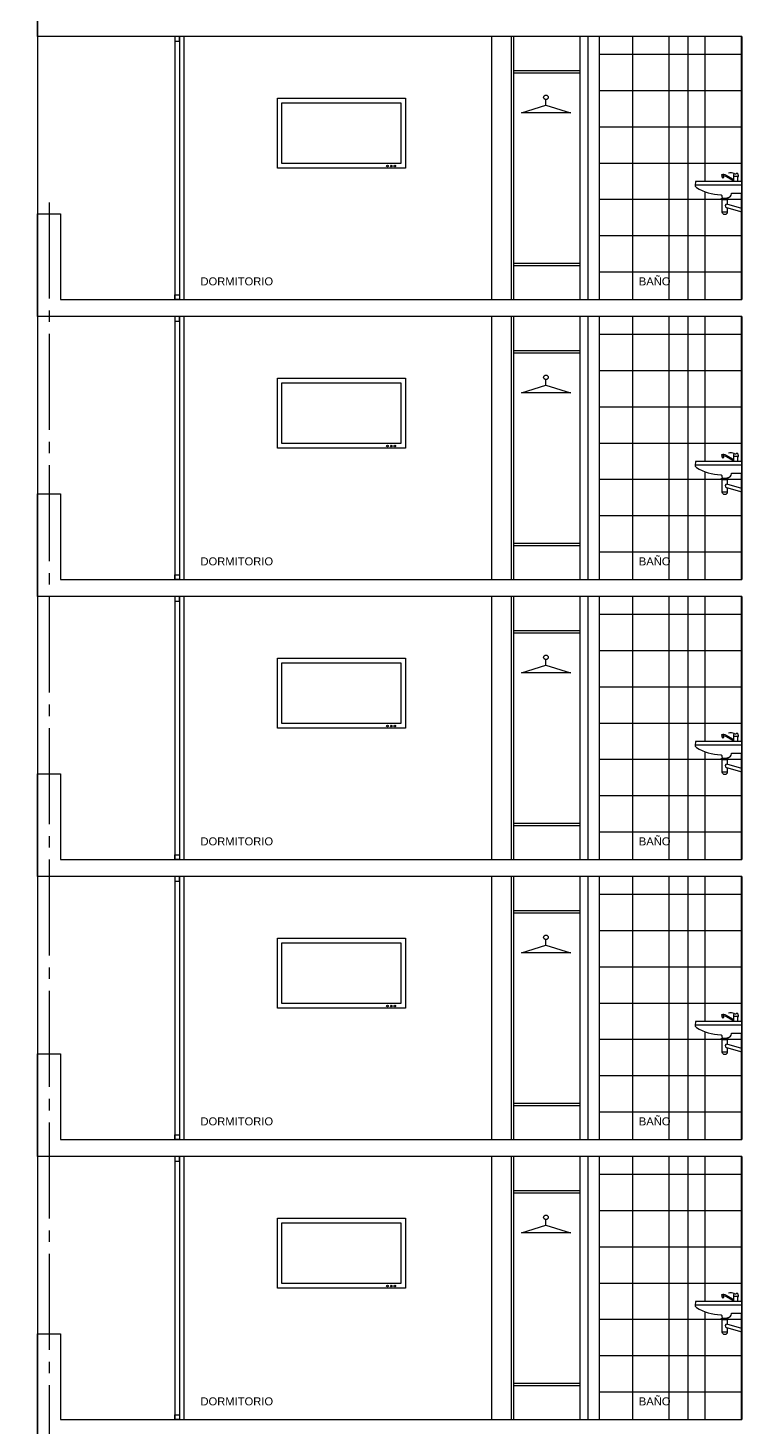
# Model space of a CAD drawing. Header units: millimetres. Extents: x 1217 to 2428, y 234 to 644.
# Drawn here: x 2182.92 to 2189.17, y 406.73 to 418.98 of the extents above; entities that cross this region are included whole.
import ezdxf

# ---------------------------------------------------------------- set-up
doc = ezdxf.new("R2010")
doc.units = ezdxf.units.MM
doc.linetypes.add('ACAD_ISO04W100', pattern=[30, 24, -3, 0, -3])
doc.layers.get('0').update_dxf_attribs({"lineweight": 5})
for name, color, linetype in [('0.1', 251, 'Continuous'), ('0.2', 2, 'Continuous'), ('0.3', 6, 'Continuous'), ('Ejes', 8, 'Continuous'), ('MURO', 5, 'Continuous'), ('Texto', 1, 'Continuous')]:
    doc.layers.add(name, color=color, linetype=linetype)
doc.styles.add('INTERARQ', font='arial.ttf')
doc.styles.get("Standard").update_dxf_attribs({"font": 'arial.ttf'})
doc.dimstyles.new('ESCALA_1-50', dxfattribs={"dimtxt": 0.15, "dimasz": 0.06, "dimexe": 0.18, "dimexo": 0.0625, "dimgap": 0, "dimtad": 0, "dimtih": 1, "dimtoh": 1, "dimzin": 0, "dimdsep": 46, "dimtxsty": 'INTERARQ', "dimblk": 'DIMTICK', "dimcen": 0, "dimse1": 1, "dimse2": 1, "dimclrd": 256, "dimclre": 1, "dimclrt": 2, "dimadec": 0, "dimazin": 0, "dimtfac": 4.5, "dimtofl": 0, "dimtmove": 2, "dimatfit": 3, "dimldrblk": 'DIMTICK', "dimfxl": 1, "dimtolj": 1, "dimtzin": 0, "dimarcsym": 0})
pattern_1 = [(0, (-53.02144, 0.59935), (0, 0.3175), []), (90, (-53.02144, 0.59935), (-0.3175, 2e-17), [])]
pattern_2 = [(0, (-53.02144, -1.85065), (0, 0.3175), []), (90, (-53.02144, -1.85065), (-0.3175, 2e-17), [])]
pattern_3 = [(0, (-53.02144, -4.30065), (0, 0.3175), []), (90, (-53.02144, -4.30065), (-0.3175, 2e-17), [])]
pattern_4 = [(0, (-53.02144, -6.75065), (0, 0.3175), []), (90, (-53.02144, -6.75065), (-0.3175, 2e-17), [])]
pattern_5 = [(0, (-53.02144, -9.20065), (0, 0.3175), []), (90, (-53.02144, -9.20065), (-0.3175, 2e-17), [])]

# ---------------------------------------------------------------- blocks, each defined once
blk = doc.blocks.new('DIMTICK')
at = {"color": 1}
for p, q in [((-1, 0), (1, 0)), ((0, 1), (0, -1))]:
    blk.add_line(p, q, dxfattribs=at)
at = {"color": 3, "const_width": 0.141}
blk.add_lwpolyline([(0.71, 0.71), (-0.71, -0.71)], dxfattribs=at)
blk = doc.blocks.new('*D1714')
at = {"layer": '0.1', "lineweight": -2, "ltscale": 3, "transparency": 16777216}
for start, end in [(42.2771, 78.6565), (1.3435, 37.7964)]:
    blk.add_arc((2173.785, 387.071), 2.559, start, end, dxfattribs=at)
at = {"layer": 'Defpoints', "color": 0, "ltscale": 3, "transparency": 16777216}
for p in [(2182.84, 438.421, 0), (2176.072, 388.219), (2173.803, 387.171, 0), (2173.989, 387.071, 0), (2183.007, 387.071, 0)]:
    blk.add_point(p, dxfattribs=at)
at = {"layer": '0.1', "lineweight": -2, "ltscale": 3, "transparency": 16777216, "xscale": 0.06, "yscale": 0.06, "zscale": 0.06}
for p, rotation in [((2174.229, 389.591), 169.3282528199433), ((2176.344, 387.071), 270.6717471800563)]:
    blk.add_blockref('DIMTICK', p, dxfattribs=dict(at, rotation=rotation))
at = {"layer": '0.1', "color": 2, "ltscale": 3, "transparency": 16777216, "insert": (2175.745, 388.716), "char_height": 0.15, "attachment_point": 5, "style": 'INTERARQ'}
blk.add_mtext('\\A1;80°', dxfattribs=at)

msp = doc.modelspace()

# ---------------------------------------------------------------- hatches: boundary and pattern name
at = {"layer": '0.1', "ltscale": 3}
h = msp.add_hatch(dxfattribs=at)
h.set_pattern_fill('NET', color=256, scale=0.1)
h.set_pattern_definition(pattern_1)
h.paths.add_polyline_path([(2188.69365, 418.90099), (2187.91759, 418.90099), (2187.91759, 416.60099), (2188.69365, 416.60099)])
h = msp.add_hatch(dxfattribs=at)
h.set_pattern_fill('NET', color=256, scale=0.1)
h.set_pattern_definition(pattern_2)
h.paths.add_polyline_path([(2188.69365, 416.45099), (2187.91759, 416.45099), (2187.91759, 414.15099), (2188.69365, 414.15099)])
h = msp.add_hatch(dxfattribs=at)
h.set_pattern_fill('NET', color=256, scale=0.1)
h.set_pattern_definition(pattern_3)
h.paths.add_polyline_path([(2188.69365, 414.00099), (2187.91759, 414.00099), (2187.91759, 411.70099), (2188.69365, 411.70099)])
h = msp.add_hatch(dxfattribs=at)
h.set_pattern_fill('NET', color=256, scale=0.1)
h.set_pattern_definition(pattern_4)
h.paths.add_polyline_path([(2188.69365, 411.55099), (2187.91759, 411.55099), (2187.91759, 409.25099), (2188.69365, 409.25099)])
h = msp.add_hatch(dxfattribs=at)
h.set_pattern_fill('NET', color=256, scale=0.1)
h.set_pattern_definition(pattern_5)
h.paths.add_polyline_path([(2188.69365, 409.10099), (2187.91759, 409.10099), (2187.91759, 406.80099), (2188.69365, 406.80099)])
at = {"layer": '0.2', "ltscale": 3}
h = msp.add_hatch(dxfattribs=at)
h.set_pattern_fill('NET', color=256, scale=0.1)
h.set_pattern_definition(pattern_1)
h.paths.add_polyline_path([(2189.16687, 418.90099), (2188.69365, 418.90099), (2188.69365, 416.60099), (2189.16687, 416.60099)])
h.paths.add_polyline_path([(2188.98781, 417.69146, -0.19326903), (2189.03019, 417.68595), (2189.09291, 417.65079), (2189.09291, 417.67664, -0.23609119), (2189.09841, 417.70249, 0.33077503), (2189.12426, 417.70801, -0.24024453), (2189.1355, 417.68597), (2189.1355, 417.67665), (2189.13168, 417.67665), (2189.09291, 417.67665), (2189.09291, 417.63747), (2189.02451, 417.67581, 0.10516509), (2189.00634, 417.68146), (2189.00794, 417.66752), (2188.99333, 417.66561), (2188.99072, 417.6802)], flags=16)
h.paths.add_polyline_path([(2189.03766, 417.36474, -1), (2188.99507, 417.36473), (2188.99508, 417.36473), (2188.99508, 417.36474)], flags=16)
edge = h.paths.add_edge_path()
edge.add_line((2189.16687, 417.63428), (2188.76428, 417.63428))
edge.add_arc((2188.76428, 417.62889), 0.00539, 90, 228.06552)
edge.add_line((2188.76068, 417.62488), (2188.75687, 417.60645))
edge.add_arc((2188.78083, 417.60149), 0.02446, 168.321014, 238.662533)
edge.add_arc((2188.99958, 417.96075), 0.44508, 238.662533, 267.75168)
edge.add_arc((2188.98174, 417.50623), 0.00979, -7.258197, 87.75168, ccw=False)
edge.add_line((2188.99145, 417.505), (2188.99505, 417.48826))
edge.add_line((2188.99505, 417.48826), (2189.03764, 417.48827))
edge.add_line((2189.03764, 417.48827), (2189.03955, 417.49399))
edge.add_line((2189.03955, 417.49399), (2189.04315, 417.49399))
edge.add_arc((2189.04314, 417.52535), 0.03136, 270.010383, 360.010383)
edge.add_line((2189.0745, 417.52535), (2189.0745, 417.52895))
edge.add_line((2189.0745, 417.52895), (2189.0745, 417.53086))
edge.add_line((2189.0745, 417.53086), (2189.16688, 417.53088))
edge.add_line((2189.16688, 417.53088), (2189.16687, 417.63428))
edge = h.paths.add_edge_path()
edge.add_line((2189.03764, 417.48827), (2189.04315, 417.48827))
edge.add_line((2189.04315, 417.48827), (2189.04315, 417.47174))
edge.add_line((2189.04315, 417.47174), (2188.98785, 417.47174))
edge.add_line((2188.98785, 417.47174), (2188.98785, 417.48826))
edge.add_line((2188.98785, 417.48826), (2188.99505, 417.48826))
edge.add_line((2189.16691, 417.39803), (2189.03575, 417.43552))
edge.add_arc((2189.0345, 417.42062), 0.01495, 85.208442, 260.965426)
edge.add_line((2189.03215, 417.40585), (2189.16691, 417.36645))
h = msp.add_hatch(dxfattribs=at)
h.set_pattern_fill('NET', color=256, scale=0.1)
h.set_pattern_definition(pattern_2)
h.paths.add_polyline_path([(2189.16687, 416.45099), (2188.69365, 416.45099), (2188.69365, 414.15099), (2189.16687, 414.15099)])
h.paths.add_polyline_path([(2188.98781, 415.24146, -0.19326903), (2189.03019, 415.23595), (2189.09291, 415.20079), (2189.09291, 415.22664, -0.23609119), (2189.09841, 415.25249, 0.33077503), (2189.12426, 415.25801, -0.24024453), (2189.1355, 415.23597), (2189.1355, 415.22665), (2189.13168, 415.22665), (2189.09291, 415.22665), (2189.09291, 415.18747), (2189.02451, 415.22581, 0.10516509), (2189.00634, 415.23146), (2189.00794, 415.21752), (2188.99333, 415.21561), (2188.99072, 415.2302)], flags=16)
h.paths.add_polyline_path([(2189.03766, 414.91474, -1), (2188.99507, 414.91473), (2188.99508, 414.91473), (2188.99508, 414.91474)], flags=16)
edge = h.paths.add_edge_path()
edge.add_line((2189.16687, 415.18428), (2188.76428, 415.18428))
edge.add_arc((2188.76428, 415.17889), 0.00539, 90, 228.06552)
edge.add_line((2188.76068, 415.17488), (2188.75687, 415.15645))
edge.add_arc((2188.78083, 415.15149), 0.02446, 168.321014, 238.662533)
edge.add_arc((2188.99958, 415.51075), 0.44508, 238.662533, 267.75168)
edge.add_arc((2188.98174, 415.05623), 0.00979, -7.258197, 87.75168, ccw=False)
edge.add_line((2188.99145, 415.055), (2188.99505, 415.03826))
edge.add_line((2188.99505, 415.03826), (2189.03764, 415.03827))
edge.add_line((2189.03764, 415.03827), (2189.03955, 415.04399))
edge.add_line((2189.03955, 415.04399), (2189.04315, 415.04399))
edge.add_arc((2189.04314, 415.07535), 0.03136, 270.010383, 360.010383)
edge.add_line((2189.0745, 415.07535), (2189.0745, 415.07895))
edge.add_line((2189.0745, 415.07895), (2189.0745, 415.08086))
edge.add_line((2189.0745, 415.08086), (2189.16688, 415.08088))
edge.add_line((2189.16688, 415.08088), (2189.16687, 415.18428))
edge = h.paths.add_edge_path()
edge.add_line((2189.03764, 415.03827), (2189.04315, 415.03827))
edge.add_line((2189.04315, 415.03827), (2189.04315, 415.02174))
edge.add_line((2189.04315, 415.02174), (2188.98785, 415.02174))
edge.add_line((2188.98785, 415.02174), (2188.98785, 415.03826))
edge.add_line((2188.98785, 415.03826), (2188.99505, 415.03826))
edge.add_line((2189.16691, 414.94803), (2189.03575, 414.98552))
edge.add_arc((2189.0345, 414.97062), 0.01495, 85.208442, 260.965426)
edge.add_line((2189.03215, 414.95585), (2189.16691, 414.91645))
h = msp.add_hatch(dxfattribs=at)
h.set_pattern_fill('NET', color=256, scale=0.1)
h.set_pattern_definition(pattern_3)
h.paths.add_polyline_path([(2189.16687, 414.00099), (2188.69365, 414.00099), (2188.69365, 411.70099), (2189.16687, 411.70099)])
h.paths.add_polyline_path([(2188.98781, 412.79146, -0.19326903), (2189.03019, 412.78595), (2189.09291, 412.75079), (2189.09291, 412.77664, -0.23609119), (2189.09841, 412.80249, 0.33077503), (2189.12426, 412.80801, -0.24024453), (2189.1355, 412.78597), (2189.1355, 412.77665), (2189.13168, 412.77665), (2189.09291, 412.77665), (2189.09291, 412.73747), (2189.02451, 412.77581, 0.10516509), (2189.00634, 412.78146), (2189.00794, 412.76752), (2188.99333, 412.76561), (2188.99072, 412.7802)], flags=16)
h.paths.add_polyline_path([(2189.03766, 412.46474, -1), (2188.99507, 412.46473), (2188.99508, 412.46473), (2188.99508, 412.46474)], flags=16)
edge = h.paths.add_edge_path()
edge.add_line((2189.16687, 412.73428), (2188.76428, 412.73428))
edge.add_arc((2188.76428, 412.72889), 0.00539, 90, 228.06552)
edge.add_line((2188.76068, 412.72488), (2188.75687, 412.70645))
edge.add_arc((2188.78083, 412.70149), 0.02446, 168.321014, 238.662533)
edge.add_arc((2188.99958, 413.06075), 0.44508, 238.662533, 267.75168)
edge.add_arc((2188.98174, 412.60623), 0.00979, -7.258197, 87.75168, ccw=False)
edge.add_line((2188.99145, 412.605), (2188.99505, 412.58826))
edge.add_line((2188.99505, 412.58826), (2189.03764, 412.58827))
edge.add_line((2189.03764, 412.58827), (2189.03955, 412.59399))
edge.add_line((2189.03955, 412.59399), (2189.04315, 412.59399))
edge.add_arc((2189.04314, 412.62535), 0.03136, 270.010383, 360.010383)
edge.add_line((2189.0745, 412.62535), (2189.0745, 412.62895))
edge.add_line((2189.0745, 412.62895), (2189.0745, 412.63086))
edge.add_line((2189.0745, 412.63086), (2189.16688, 412.63088))
edge.add_line((2189.16688, 412.63088), (2189.16687, 412.73428))
edge = h.paths.add_edge_path()
edge.add_line((2189.03764, 412.58827), (2189.04315, 412.58827))
edge.add_line((2189.04315, 412.58827), (2189.04315, 412.57174))
edge.add_line((2189.04315, 412.57174), (2188.98785, 412.57174))
edge.add_line((2188.98785, 412.57174), (2188.98785, 412.58826))
edge.add_line((2188.98785, 412.58826), (2188.99505, 412.58826))
edge.add_line((2189.16691, 412.49803), (2189.03575, 412.53552))
edge.add_arc((2189.0345, 412.52062), 0.01495, 85.208442, 260.965426)
edge.add_line((2189.03215, 412.50585), (2189.16691, 412.46645))
h = msp.add_hatch(dxfattribs=at)
h.set_pattern_fill('NET', color=256, scale=0.1)
h.set_pattern_definition(pattern_4)
h.paths.add_polyline_path([(2189.16687, 411.55099), (2188.69365, 411.55099), (2188.69365, 409.25099), (2189.16687, 409.25099)])
h.paths.add_polyline_path([(2188.98781, 410.34146, -0.19326903), (2189.03019, 410.33595), (2189.09291, 410.30079), (2189.09291, 410.32664, -0.23609119), (2189.09841, 410.35249, 0.33077503), (2189.12426, 410.35801, -0.24024453), (2189.1355, 410.33597), (2189.1355, 410.32665), (2189.13168, 410.32665), (2189.09291, 410.32665), (2189.09291, 410.28747), (2189.02451, 410.32581, 0.10516509), (2189.00634, 410.33146), (2189.00794, 410.31752), (2188.99333, 410.31561), (2188.99072, 410.3302)], flags=16)
h.paths.add_polyline_path([(2189.03766, 410.01474, -1), (2188.99507, 410.01473), (2188.99508, 410.01473), (2188.99508, 410.01474)], flags=16)
edge = h.paths.add_edge_path()
edge.add_line((2189.16687, 410.28428), (2188.76428, 410.28428))
edge.add_arc((2188.76428, 410.27889), 0.00539, 90, 228.06552)
edge.add_line((2188.76068, 410.27488), (2188.75687, 410.25645))
edge.add_arc((2188.78083, 410.25149), 0.02446, 168.321014, 238.662533)
edge.add_arc((2188.99958, 410.61075), 0.44508, 238.662533, 267.75168)
edge.add_arc((2188.98174, 410.15623), 0.00979, -7.258197, 87.75168, ccw=False)
edge.add_line((2188.99145, 410.155), (2188.99505, 410.13826))
edge.add_line((2188.99505, 410.13826), (2189.03764, 410.13827))
edge.add_line((2189.03764, 410.13827), (2189.03955, 410.14399))
edge.add_line((2189.03955, 410.14399), (2189.04315, 410.14399))
edge.add_arc((2189.04314, 410.17535), 0.03136, 270.010383, 360.010383)
edge.add_line((2189.0745, 410.17535), (2189.0745, 410.17895))
edge.add_line((2189.0745, 410.17895), (2189.0745, 410.18086))
edge.add_line((2189.0745, 410.18086), (2189.16688, 410.18088))
edge.add_line((2189.16688, 410.18088), (2189.16687, 410.28428))
edge = h.paths.add_edge_path()
edge.add_line((2189.03764, 410.13827), (2189.04315, 410.13827))
edge.add_line((2189.04315, 410.13827), (2189.04315, 410.12174))
edge.add_line((2189.04315, 410.12174), (2188.98785, 410.12174))
edge.add_line((2188.98785, 410.12174), (2188.98785, 410.13826))
edge.add_line((2188.98785, 410.13826), (2188.99505, 410.13826))
edge.add_line((2189.16691, 410.04803), (2189.03575, 410.08552))
edge.add_arc((2189.0345, 410.07062), 0.01495, 85.208442, 260.965426)
edge.add_line((2189.03215, 410.05585), (2189.16691, 410.01645))
h = msp.add_hatch(dxfattribs=at)
h.set_pattern_fill('NET', color=256, scale=0.1)
h.set_pattern_definition(pattern_5)
h.paths.add_polyline_path([(2189.16687, 409.10099), (2188.69365, 409.10099), (2188.69365, 406.80099), (2189.16687, 406.80099)])
h.paths.add_polyline_path([(2188.98781, 407.89146, -0.19326903), (2189.03019, 407.88595), (2189.09291, 407.85079), (2189.09291, 407.87664, -0.23609119), (2189.09841, 407.90249, 0.33077503), (2189.12426, 407.90801, -0.24024453), (2189.1355, 407.88597), (2189.1355, 407.87665), (2189.13168, 407.87665), (2189.09291, 407.87665), (2189.09291, 407.83747), (2189.02451, 407.87581, 0.10516509), (2189.00634, 407.88146), (2189.00794, 407.86752), (2188.99333, 407.86561), (2188.99072, 407.8802)], flags=16)
h.paths.add_polyline_path([(2189.03766, 407.56474, -1), (2188.99507, 407.56473), (2188.99508, 407.56473), (2188.99508, 407.56474)], flags=16)
edge = h.paths.add_edge_path()
edge.add_line((2189.16687, 407.83428), (2188.76428, 407.83428))
edge.add_arc((2188.76428, 407.82889), 0.00539, 90, 228.06552)
edge.add_line((2188.76068, 407.82488), (2188.75687, 407.80645))
edge.add_arc((2188.78083, 407.80149), 0.02446, 168.321014, 238.662533)
edge.add_arc((2188.99958, 408.16075), 0.44508, 238.662533, 267.75168)
edge.add_arc((2188.98174, 407.70623), 0.00979, -7.258197, 87.75168, ccw=False)
edge.add_line((2188.99145, 407.705), (2188.99505, 407.68826))
edge.add_line((2188.99505, 407.68826), (2189.03764, 407.68827))
edge.add_line((2189.03764, 407.68827), (2189.03955, 407.69399))
edge.add_line((2189.03955, 407.69399), (2189.04315, 407.69399))
edge.add_arc((2189.04314, 407.72535), 0.03136, 270.010383, 360.010383)
edge.add_line((2189.0745, 407.72535), (2189.0745, 407.72895))
edge.add_line((2189.0745, 407.72895), (2189.0745, 407.73086))
edge.add_line((2189.0745, 407.73086), (2189.16688, 407.73088))
edge.add_line((2189.16688, 407.73088), (2189.16687, 407.83428))
edge = h.paths.add_edge_path()
edge.add_line((2189.03764, 407.68827), (2189.04315, 407.68827))
edge.add_line((2189.04315, 407.68827), (2189.04315, 407.67174))
edge.add_line((2189.04315, 407.67174), (2188.98785, 407.67174))
edge.add_line((2188.98785, 407.67174), (2188.98785, 407.68826))
edge.add_line((2188.98785, 407.68826), (2188.99505, 407.68826))
edge.add_line((2189.16691, 407.59803), (2189.03575, 407.63552))
edge.add_arc((2189.0345, 407.62062), 0.01495, 85.208442, 260.965426)
edge.add_line((2189.03215, 407.60585), (2189.16691, 407.56645))

# ---------------------------------------------------------------- linework, layer by layer
at = {"layer": '0.1'}
for p, q in [((2187.45213, 418.30219, 0), (2187.45213, 418.34906, 0)), ((2187.66955, 418.23261, 0), (2187.23804, 418.23261, 0)), ((2187.45213, 415.85219, 0), (2187.45213, 415.89906, 0)), ((2187.66955, 415.78261, 0), (2187.23804, 415.78261, 0)), ((2187.45213, 413.40219, 0), (2187.45213, 413.44906, 0)), ((2187.66955, 413.33261, 0), (2187.23804, 413.33261, 0)), ((2187.45213, 410.95219, 0), (2187.45213, 410.99906, 0)), ((2187.66955, 410.88261, 0), (2187.23804, 410.88261, 0)), ((2187.45213, 408.50219, 0), (2187.45213, 408.54906, 0)), ((2187.66955, 408.43261, 0), (2187.23804, 408.43261, 0))]:
    msp.add_line(p, q, dxfattribs=at)
at = {"layer": '0.1', "ltscale": 3, "elevation": 0}
for points in [[(2183.00704, 434.50099), (2183.00704, 382.15099)], [(2184.20709, 418.90099), (2184.20709, 416.60099)], [(2184.24709, 418.90099), (2184.24709, 416.60099)], [(2184.28709, 418.90099), (2184.28709, 416.60099)], [(2187.14768, 418.90099), (2187.14768, 416.60099)], [(2187.16768, 418.90099), (2187.16768, 416.60099)], [(2184.20709, 416.45099), (2184.20709, 414.15099)], [(2184.24709, 416.45099), (2184.24709, 414.15099)], [(2184.28709, 416.45099), (2184.28709, 414.15099)], [(2187.14768, 416.45099), (2187.14768, 414.15099)], [(2187.16768, 416.45099), (2187.16768, 414.15099)], [(2184.20709, 414.00099), (2184.20709, 411.70099)], [(2184.24709, 414.00099), (2184.24709, 411.70099)], [(2184.28709, 414.00099), (2184.28709, 411.70099)], [(2187.14768, 414.00099), (2187.14768, 411.70099)], [(2187.16768, 414.00099), (2187.16768, 411.70099)], [(2184.20709, 411.55099), (2184.20709, 409.25099)], [(2184.24709, 411.55099), (2184.24709, 409.25099)], [(2184.28709, 411.55099), (2184.28709, 409.25099)], [(2187.14768, 411.55099), (2187.14768, 409.25099)], [(2187.16768, 411.55099), (2187.16768, 409.25099)], [(2184.20709, 409.10099), (2184.20709, 406.80099)], [(2184.24709, 409.10099), (2184.24709, 406.80099)], [(2184.28709, 409.10099), (2184.28709, 406.80099)], [(2187.14768, 409.10099), (2187.14768, 406.80099)], [(2187.16768, 409.10099), (2187.16768, 406.80099)]]:
    msp.add_lwpolyline(points, dxfattribs=at)
at = {"layer": '0.1', "elevation": 0}
for points in [[(2187.16768, 418.60334), (2187.74767, 418.60334)], [(2187.16768, 418.58334), (2187.74767, 418.58334)], [(2187.23804, 418.23261), (2187.45213, 418.30219)], [(2187.45213, 418.30219), (2187.66622, 418.23368)], [(2187.16768, 416.91865), (2187.74767, 416.91865)], [(2187.16768, 416.89865), (2187.74767, 416.89865)], [(2187.16768, 416.15334), (2187.74767, 416.15334)], [(2187.16768, 416.13334), (2187.74767, 416.13334)], [(2187.23804, 415.78261), (2187.45213, 415.85219)], [(2187.45213, 415.85219), (2187.66622, 415.78368)], [(2187.16768, 414.46865), (2187.74767, 414.46865)], [(2187.16768, 414.44865), (2187.74767, 414.44865)], [(2187.16768, 413.70334), (2187.74767, 413.70334)], [(2187.16768, 413.68334), (2187.74767, 413.68334)], [(2187.23804, 413.33261), (2187.45213, 413.40219)], [(2187.45213, 413.40219), (2187.66622, 413.33368)], [(2187.16768, 412.01865), (2187.74767, 412.01865)], [(2187.16768, 411.99865), (2187.74767, 411.99865)], [(2187.16768, 411.25334), (2187.74767, 411.25334)], [(2187.16768, 411.23334), (2187.74767, 411.23334)], [(2187.23804, 410.88261), (2187.45213, 410.95219)], [(2187.45213, 410.95219), (2187.66622, 410.88368)], [(2187.16768, 409.56865), (2187.74767, 409.56865)], [(2187.16768, 409.54865), (2187.74767, 409.54865)], [(2187.16768, 408.80334), (2187.74767, 408.80334)], [(2187.16768, 408.78334), (2187.74767, 408.78334)], [(2187.23804, 408.43261), (2187.45213, 408.50219)], [(2187.45213, 408.50219), (2187.66622, 408.43368)], [(2187.16768, 407.11865), (2187.74767, 407.11865)], [(2187.16768, 407.09865), (2187.74767, 407.09865)]]:
    msp.add_lwpolyline(points, dxfattribs=at)
for points in [[(2185.1039, 418.36183), (2186.22298, 418.36183), (2186.22298, 417.75099), (2185.1039, 417.75099)], [(2185.1439, 418.32183), (2186.18298, 418.32183), (2186.18298, 417.79099), (2185.1439, 417.79099)], [(2185.1039, 415.91183), (2186.22298, 415.91183), (2186.22298, 415.30099), (2185.1039, 415.30099)], [(2185.1439, 415.87183), (2186.18298, 415.87183), (2186.18298, 415.34099), (2185.1439, 415.34099)], [(2185.1039, 413.46183), (2186.22298, 413.46183), (2186.22298, 412.85099), (2185.1039, 412.85099)], [(2185.1439, 413.42183), (2186.18298, 413.42183), (2186.18298, 412.89099), (2185.1439, 412.89099)], [(2185.1039, 411.01183), (2186.22298, 411.01183), (2186.22298, 410.40099), (2185.1039, 410.40099)], [(2185.1439, 410.97183), (2186.18298, 410.97183), (2186.18298, 410.44099), (2185.1439, 410.44099)], [(2185.1039, 408.56183), (2186.22298, 408.56183), (2186.22298, 407.95099), (2185.1039, 407.95099)], [(2185.1439, 408.52183), (2186.18298, 408.52183), (2186.18298, 407.99099), (2185.1439, 407.99099)]]:
    msp.add_lwpolyline(points, close=True, dxfattribs=at)
at = {"layer": '0.1'}
for centre in [(2187.45213, 418.36906, 0), (2187.45213, 415.91906, 0), (2187.45213, 413.46906, 0), (2187.45213, 411.01906, 0), (2187.45213, 408.56906, 0)]:
    msp.add_circle(centre, 0.02, dxfattribs=at)
at = {"layer": '0.1', "ltscale": 3}
for centre in [(2186.06656, 417.76837, 0), (2186.0998, 417.76837, 0), (2186.13047, 417.76837, 0), (2186.06656, 415.31837, 0), (2186.0998, 415.31837, 0), (2186.13047, 415.31837, 0), (2186.06656, 412.86837, 0), (2186.0998, 412.86837, 0), (2186.13047, 412.86837, 0), (2186.06656, 410.41837, 0), (2186.0998, 410.41837, 0), (2186.13047, 410.41837, 0), (2186.06656, 407.96837, 0), (2186.0998, 407.96837, 0), (2186.13047, 407.96837, 0)]:
    msp.add_circle(centre, 0.00716, dxfattribs=at)
at = {"layer": '0.2'}
for p, q in [((2188.98781, 417.69146, 0), (2188.99072, 417.6802, 0)), ((2188.99072, 417.6802, 0), (2188.99333, 417.66561, 0)), ((2188.99333, 417.66561, 0), (2189.00794, 417.66752, 0)), ((2189.00794, 417.66752, 0), (2189.00634, 417.68146, 0)), ((2189.16558, 417.60099, 0), (2188.75637, 417.60094, 0)), ((2189.03766, 417.36474, 0), (2188.99508, 417.36474, 0)), ((2188.99508, 417.36474, 0), (2188.99508, 417.36473, 0)), ((2188.98781, 415.24146, 0), (2188.99072, 415.2302, 0)), ((2188.99072, 415.2302, 0), (2188.99333, 415.21561, 0)), ((2188.99333, 415.21561, 0), (2189.00794, 415.21752, 0)), ((2189.00794, 415.21752, 0), (2189.00634, 415.23146, 0)), ((2189.16558, 415.15099, 0), (2188.75637, 415.15094, 0)), ((2189.03766, 414.91474, 0), (2188.99508, 414.91474, 0)), ((2188.99508, 414.91474, 0), (2188.99508, 414.91473, 0)), ((2188.98781, 412.79146, 0), (2188.99072, 412.7802, 0)), ((2188.99072, 412.7802, 0), (2188.99333, 412.76561, 0)), ((2188.99333, 412.76561, 0), (2189.00794, 412.76752, 0)), ((2189.00794, 412.76752, 0), (2189.00634, 412.78146, 0)), ((2189.16558, 412.70099, 0), (2188.75637, 412.70094, 0)), ((2189.03766, 412.46474, 0), (2188.99508, 412.46474, 0)), ((2188.99508, 412.46474, 0), (2188.99508, 412.46473, 0)), ((2188.98781, 410.34146, 0), (2188.99072, 410.3302, 0)), ((2188.99072, 410.3302, 0), (2188.99333, 410.31561, 0)), ((2188.99333, 410.31561, 0), (2189.00794, 410.31752, 0)), ((2189.00794, 410.31752, 0), (2189.00634, 410.33146, 0)), ((2189.16558, 410.25099, 0), (2188.75637, 410.25094, 0)), ((2189.03766, 410.01474, 0), (2188.99508, 410.01474, 0)), ((2188.99508, 410.01474, 0), (2188.99508, 410.01473, 0)), ((2188.98781, 407.89146, 0), (2188.99072, 407.8802, 0)), ((2188.99072, 407.8802, 0), (2188.99333, 407.86561, 0)), ((2188.99333, 407.86561, 0), (2189.00794, 407.86752, 0)), ((2189.00794, 407.86752, 0), (2189.00634, 407.88146, 0)), ((2189.16558, 407.80099, 0), (2188.75637, 407.80094, 0)), ((2189.03766, 407.56474, 0), (2188.99508, 407.56474, 0)), ((2188.99508, 407.56474, 0), (2188.99508, 407.56473, 0))]:
    msp.add_line(p, q, dxfattribs=at)
at = {"layer": '0.2', "elevation": 0}
for points in [[(2184.24709, 418.90099), (2184.20709, 418.90099), (2184.20709, 418.86099), (2184.24709, 418.86099), (2184.24709, 418.90099)], [(2189.13169, 417.63427), (2189.13169, 417.67665), (2189.09291, 417.67665), (2189.09291, 417.63426)], [(2189.03764, 417.48827), (2189.04315, 417.48827), (2189.04315, 417.47174), (2188.98785, 417.47174), (2188.98785, 417.48826), (2188.99505, 417.48826)], [(2189.03764, 417.47174), (2189.03766, 417.43552)], [(2184.24709, 416.60099), (2184.20709, 416.60099), (2184.20709, 416.64099), (2184.24709, 416.64099), (2184.24709, 416.60099)], [(2184.24709, 416.45099), (2184.20709, 416.45099), (2184.20709, 416.41099), (2184.24709, 416.41099), (2184.24709, 416.45099)], [(2189.13169, 415.18427), (2189.13169, 415.22665), (2189.09291, 415.22665), (2189.09291, 415.18426)], [(2189.03764, 415.03827), (2189.04315, 415.03827), (2189.04315, 415.02174), (2188.98785, 415.02174), (2188.98785, 415.03826), (2188.99505, 415.03826)], [(2189.03764, 415.02174), (2189.03766, 414.98552)], [(2184.24709, 414.15099), (2184.20709, 414.15099), (2184.20709, 414.19099), (2184.24709, 414.19099), (2184.24709, 414.15099)], [(2184.24709, 414.00099), (2184.20709, 414.00099), (2184.20709, 413.96099), (2184.24709, 413.96099), (2184.24709, 414.00099)], [(2189.13169, 412.73427), (2189.13169, 412.77665), (2189.09291, 412.77665), (2189.09291, 412.73426)], [(2189.03764, 412.58827), (2189.04315, 412.58827), (2189.04315, 412.57174), (2188.98785, 412.57174), (2188.98785, 412.58826), (2188.99505, 412.58826)], [(2189.03764, 412.57174), (2189.03766, 412.53552)], [(2184.24709, 411.70099), (2184.20709, 411.70099), (2184.20709, 411.74099), (2184.24709, 411.74099), (2184.24709, 411.70099)], [(2184.24709, 411.55099), (2184.20709, 411.55099), (2184.20709, 411.51099), (2184.24709, 411.51099), (2184.24709, 411.55099)], [(2189.13169, 410.28427), (2189.13169, 410.32665), (2189.09291, 410.32665), (2189.09291, 410.28426)], [(2189.03764, 410.13827), (2189.04315, 410.13827), (2189.04315, 410.12174), (2188.98785, 410.12174), (2188.98785, 410.13826), (2188.99505, 410.13826)], [(2189.03764, 410.12174), (2189.03766, 410.08552)], [(2184.24709, 409.25099), (2184.20709, 409.25099), (2184.20709, 409.29099), (2184.24709, 409.29099), (2184.24709, 409.25099)], [(2184.24709, 409.10099), (2184.20709, 409.10099), (2184.20709, 409.06099), (2184.24709, 409.06099), (2184.24709, 409.10099)], [(2189.13169, 407.83427), (2189.13169, 407.87665), (2189.09291, 407.87665), (2189.09291, 407.83426)], [(2189.03764, 407.68827), (2189.04315, 407.68827), (2189.04315, 407.67174), (2188.98785, 407.67174), (2188.98785, 407.68826), (2188.99505, 407.68826)], [(2189.03764, 407.67174), (2189.03766, 407.63552)], [(2184.24709, 406.80099), (2184.20709, 406.80099), (2184.20709, 406.84099), (2184.24709, 406.84099), (2184.24709, 406.80099)]]:
    msp.add_lwpolyline(points, dxfattribs=at)
at = {"layer": '0.2', "ltscale": 3, "elevation": 0}
for points in [[(2186.97624, 418.90099), (2186.97624, 416.60099)], [(2187.91759, 418.90099), (2187.91759, 416.60099)], [(2188.69365, 418.90099), (2188.69365, 416.60099)], [(2186.97624, 416.45099), (2186.97624, 414.15099)], [(2187.91759, 416.45099), (2187.91759, 414.15099)], [(2188.69365, 416.45099), (2188.69365, 414.15099)], [(2186.97624, 414.00099), (2186.97624, 411.70099)], [(2187.91759, 414.00099), (2187.91759, 411.70099)], [(2188.69365, 414.00099), (2188.69365, 411.70099)], [(2186.97624, 411.55099), (2186.97624, 409.25099)], [(2187.91759, 411.55099), (2187.91759, 409.25099)], [(2188.69365, 411.55099), (2188.69365, 409.25099)], [(2186.97624, 409.10099), (2186.97624, 406.80099)], [(2187.91759, 409.10099), (2187.91759, 406.80099)], [(2188.69365, 409.10099), (2188.69365, 406.80099)]]:
    msp.add_lwpolyline(points, dxfattribs=at)
at = {"layer": '0.2', "elevation": 0}
for points in [[(2189.16687, 417.63428), (2188.76428, 417.63428, 0.68770197), (2188.76068, 417.62488), (2188.75687, 417.60645, 0.31693786), (2188.76811, 417.5806, 0.12761136), (2188.98212, 417.51601, -0.44006197), (2188.99145, 417.505), (2188.99505, 417.48826), (2189.03764, 417.48827), (2189.03955, 417.49399), (2189.04315, 417.49399, 0.41421356), (2189.0745, 417.52535), (2189.0745, 417.52895), (2189.0745, 417.53086), (2189.16688, 417.53088)], [(2189.16687, 415.18428), (2188.76428, 415.18428, 0.68770197), (2188.76068, 415.17488), (2188.75687, 415.15645, 0.31693786), (2188.76811, 415.1306, 0.12761136), (2188.98212, 415.06601, -0.44006197), (2188.99145, 415.055), (2188.99505, 415.03826), (2189.03764, 415.03827), (2189.03955, 415.04399), (2189.04315, 415.04399, 0.41421356), (2189.0745, 415.07535), (2189.0745, 415.07895), (2189.0745, 415.08086), (2189.16688, 415.08088)], [(2189.16687, 412.73428), (2188.76428, 412.73428, 0.68770197), (2188.76068, 412.72488), (2188.75687, 412.70645, 0.31693786), (2188.76811, 412.6806, 0.12761136), (2188.98212, 412.61601, -0.44006197), (2188.99145, 412.605), (2188.99505, 412.58826), (2189.03764, 412.58827), (2189.03955, 412.59399), (2189.04315, 412.59399, 0.41421356), (2189.0745, 412.62535), (2189.0745, 412.62895), (2189.0745, 412.63086), (2189.16688, 412.63088)], [(2189.16687, 410.28428), (2188.76428, 410.28428, 0.68770197), (2188.76068, 410.27488), (2188.75687, 410.25645, 0.31693786), (2188.76811, 410.2306, 0.12761136), (2188.98212, 410.16601, -0.44006197), (2188.99145, 410.155), (2188.99505, 410.13826), (2189.03764, 410.13827), (2189.03955, 410.14399), (2189.04315, 410.14399, 0.41421356), (2189.0745, 410.17535), (2189.0745, 410.17895), (2189.0745, 410.18086), (2189.16688, 410.18088)], [(2189.16687, 407.83428), (2188.76428, 407.83428, 0.68770197), (2188.76068, 407.82488), (2188.75687, 407.80645, 0.31693786), (2188.76811, 407.7806, 0.12761136), (2188.98212, 407.71601, -0.44006197), (2188.99145, 407.705), (2188.99505, 407.68826), (2189.03764, 407.68827), (2189.03955, 407.69399), (2189.04315, 407.69399, 0.41421356), (2189.0745, 407.72535), (2189.0745, 407.72895), (2189.0745, 407.73086), (2189.16688, 407.73088)]]:
    msp.add_lwpolyline(points, format="xyb", close=True, dxfattribs=at)
for points in [[(2189.09291, 417.65079), (2189.03019, 417.68595, 0.19326903), (2188.98781, 417.69146)], [(2189.09291, 417.63747), (2189.02451, 417.67581, 0.19326903), (2188.99072, 417.6802, 0.19326903)], [(2189.13168, 417.67665), (2189.1355, 417.67665), (2189.1355, 417.68597, 0.24024453), (2189.12426, 417.70801, 0.52489962)], [(2189.03766, 417.40416), (2189.03766, 417.36474, -1), (2188.99507, 417.36473), (2188.99507, 417.47173)], [(2189.16691, 417.39803), (2189.03575, 417.43552, 0.96364167), (2189.03215, 417.40585), (2189.16691, 417.36645)], [(2189.09291, 415.20079), (2189.03019, 415.23595, 0.19326903), (2188.98781, 415.24146)], [(2189.09291, 415.18747), (2189.02451, 415.22581, 0.19326903), (2188.99072, 415.2302, 0.19326903)], [(2189.13168, 415.22665), (2189.1355, 415.22665), (2189.1355, 415.23597, 0.24024453), (2189.12426, 415.25801, 0.52489962)], [(2189.03766, 414.95416), (2189.03766, 414.91474, -1), (2188.99507, 414.91473), (2188.99507, 415.02173)], [(2189.16691, 414.94803), (2189.03575, 414.98552, 0.96364167), (2189.03215, 414.95585), (2189.16691, 414.91645)], [(2189.09291, 412.75079), (2189.03019, 412.78595, 0.19326903), (2188.98781, 412.79146)], [(2189.09291, 412.73747), (2189.02451, 412.77581, 0.19326903), (2188.99072, 412.7802, 0.19326903)], [(2189.13168, 412.77665), (2189.1355, 412.77665), (2189.1355, 412.78597, 0.24024453), (2189.12426, 412.80801, 0.52489962)], [(2189.03766, 412.50416), (2189.03766, 412.46474, -1), (2188.99507, 412.46473), (2188.99507, 412.57173)], [(2189.16691, 412.49803), (2189.03575, 412.53552, 0.96364167), (2189.03215, 412.50585), (2189.16691, 412.46645)], [(2189.09291, 410.30079), (2189.03019, 410.33595, 0.19326903), (2188.98781, 410.34146)], [(2189.09291, 410.28747), (2189.02451, 410.32581, 0.19326903), (2188.99072, 410.3302, 0.19326903)], [(2189.13168, 410.32665), (2189.1355, 410.32665), (2189.1355, 410.33597, 0.24024453), (2189.12426, 410.35801, 0.52489962)], [(2189.03766, 410.05416), (2189.03766, 410.01474, -1), (2188.99507, 410.01473), (2188.99507, 410.12173)], [(2189.16691, 410.04803), (2189.03575, 410.08552, 0.96364167), (2189.03215, 410.05585), (2189.16691, 410.01645)], [(2189.09291, 407.85079), (2189.03019, 407.88595, 0.19326903), (2188.98781, 407.89146)], [(2189.09291, 407.83747), (2189.02451, 407.87581, 0.19326903), (2188.99072, 407.8802, 0.19326903)], [(2189.13168, 407.87665), (2189.1355, 407.87665), (2189.1355, 407.88597, 0.24024453), (2189.12426, 407.90801, 0.52489962)], [(2189.03766, 407.60416), (2189.03766, 407.56474, -1), (2188.99507, 407.56473), (2188.99507, 407.67173)], [(2189.16691, 407.59803), (2189.03575, 407.63552, 0.96364167), (2189.03215, 407.60585), (2189.16691, 407.56645)]]:
    msp.add_lwpolyline(points, format="xyb", dxfattribs=at)
at = {"layer": '0.2'}
for centre, radius, start, end in [((2189.06834, 417.63671, 0), 0.07233, 65.435128, 105.825517), ((2189.12151, 417.68406, 0), 0.02955, 141.414736, 194.544838), ((2189.10763, 417.72265, 0), 0.02216, 245.435128, 318.64683), ((2189.06834, 415.18671, 0), 0.07233, 65.435128, 105.825517), ((2189.12151, 415.23406, 0), 0.02955, 141.414736, 194.544838), ((2189.10763, 415.27265, 0), 0.02216, 245.435128, 318.64683), ((2189.06834, 412.73671, 0), 0.07233, 65.435128, 105.825517), ((2189.12151, 412.78406, 0), 0.02955, 141.414736, 194.544838), ((2189.10763, 412.82265, 0), 0.02216, 245.435128, 318.64683), ((2189.06834, 410.28671, 0), 0.07233, 65.435128, 105.825517), ((2189.12151, 410.33406, 0), 0.02955, 141.414736, 194.544838), ((2189.10763, 410.37265, 0), 0.02216, 245.435128, 318.64683), ((2189.06834, 407.83671, 0), 0.07233, 65.435128, 105.825517), ((2189.12151, 407.88406, 0), 0.02955, 141.414736, 194.544838), ((2189.10763, 407.92265, 0), 0.02216, 245.435128, 318.64683)]:
    msp.add_arc(centre, radius, start, end, dxfattribs=at)
at = {"layer": '0.3', "elevation": 0}
for points in [[(2187.74767, 418.90099), (2187.74767, 416.60099)], [(2187.81768, 418.90099), (2187.81768, 416.60099)], [(2187.74767, 416.45099), (2187.74767, 414.15099)], [(2187.81768, 416.45099), (2187.81768, 414.15099)], [(2187.74767, 414.00099), (2187.74767, 411.70099)], [(2187.81768, 414.00099), (2187.81768, 411.70099)], [(2187.74767, 411.55099), (2187.74767, 409.25099)], [(2187.81768, 411.55099), (2187.81768, 409.25099)], [(2187.74767, 409.10099), (2187.74767, 406.80099)], [(2187.81768, 409.10099), (2187.81768, 406.80099)]]:
    msp.add_lwpolyline(points, dxfattribs=at)
at = {"layer": 'Ejes', "linetype": 'ACAD_ISO04W100', "ltscale": 0.035, "elevation": 0}
msp.add_lwpolyline([(2183.10711, 417.45017), (2183.10711, 379.16679)], dxfattribs=at)
at = {"layer": 'MURO', "ltscale": 3, "elevation": 0}
for points in [[(2189.16687, 418.90099), (2183.00707, 418.90099), (2183.00707, 419.80099), (2183.20707, 419.80099), (2183.20707, 419.05099), (2189.16687, 419.05099)], [(2189.16687, 418.90099), (2189.16687, 416.60099)], [(2189.16687, 416.45099), (2183.00707, 416.45099), (2183.00707, 417.35099), (2183.20707, 417.35099), (2183.20707, 416.60099), (2189.16687, 416.60099)], [(2189.16687, 416.45099), (2189.16687, 414.15099)], [(2189.16687, 414.00099), (2183.00707, 414.00099), (2183.00707, 414.90099), (2183.20707, 414.90099), (2183.20707, 414.15099), (2189.16687, 414.15099)], [(2189.16687, 414.00099), (2189.16687, 411.70099)], [(2189.16687, 411.55099), (2183.00707, 411.55099), (2183.00707, 412.45099), (2183.20707, 412.45099), (2183.20707, 411.70099), (2189.16687, 411.70099)], [(2189.16687, 411.55099), (2189.16687, 409.25099)], [(2189.16687, 409.10099), (2183.00707, 409.10099), (2183.00707, 410.00099), (2183.20707, 410.00099), (2183.20707, 409.25099), (2189.16687, 409.25099)], [(2189.16687, 409.10099), (2189.16687, 406.80099)], [(2189.16687, 406.65099), (2183.00707, 406.65099), (2183.00707, 407.55099), (2183.20707, 407.55099), (2183.20707, 406.80099), (2189.16687, 406.80099)]]:
    msp.add_lwpolyline(points, dxfattribs=at)

# ---------------------------------------------------------------- texts
at = {"layer": 'Texto', "char_height": 0.07, "width": 0.9528157, "attachment_point": 5}
for s, insert in [('DORMITORIO ', (2184.74902, 416.75844, 0)), ('BAÑO', (2188.40333, 416.75844, 0)), ('DORMITORIO ', (2184.74902, 414.30844, 0)), ('BAÑO', (2188.40333, 414.30844, 0)), ('DORMITORIO ', (2184.74902, 411.85844, 0)), ('BAÑO', (2188.40333, 411.85844, 0)), ('DORMITORIO ', (2184.74902, 409.40844, 0)), ('BAÑO', (2188.40333, 409.40844, 0)), ('DORMITORIO ', (2184.74902, 406.95844, 0)), ('BAÑO', (2188.40333, 406.95844, 0))]:
    msp.add_mtext(s, dxfattribs=dict(at, insert=insert))

# ---------------------------------------------------------------- dimensions: what is measured, and where the dimension line sits
at = {"layer": '0.1', "ltscale": 3}
dim = msp.add_angular_dim_2l(base=(2176.07182, 388.21941), line1=((2173.80277, 387.17099, 0), (2182.83953, 438.42099, 0)), line2=((2173.98907, 387.07099, 0), (2183.00707, 387.07099, 0)), dimstyle='ESCALA_1-50', dxfattribs=at)
dim.commit()
dim.dimension.update_dxf_attribs({"geometry": '*D1714', "text_midpoint": (2175.74534, 388.7158, 0)})

doc.saveas('drawing.dxf')
